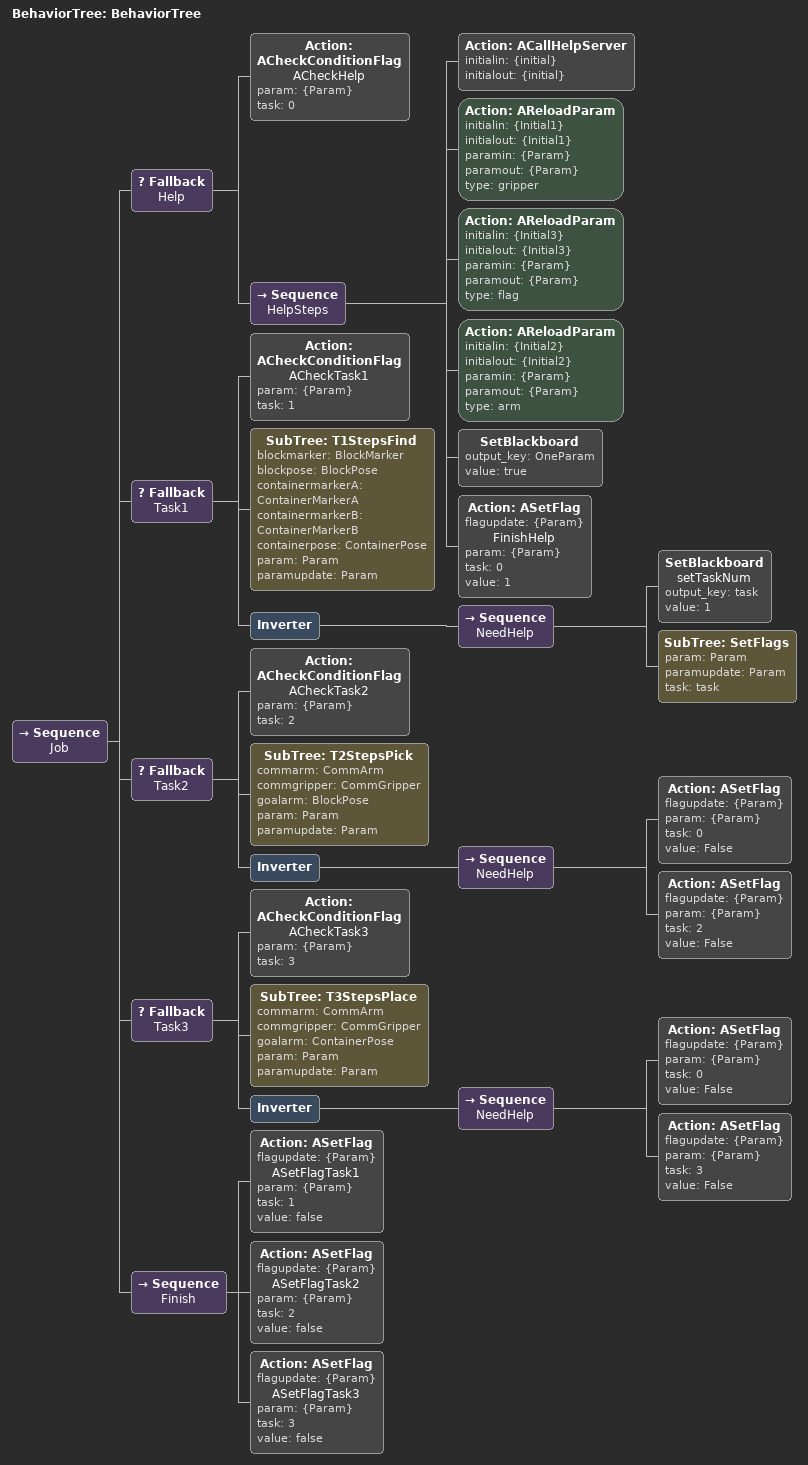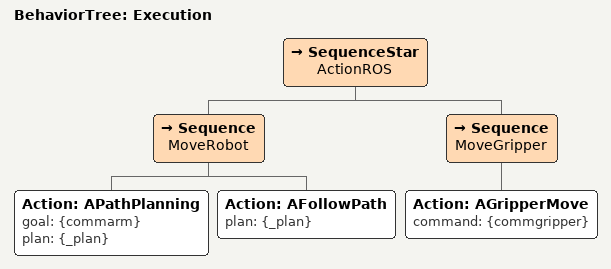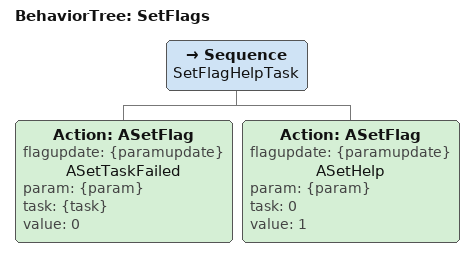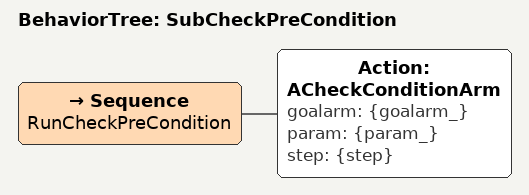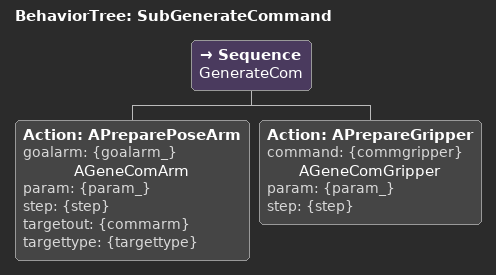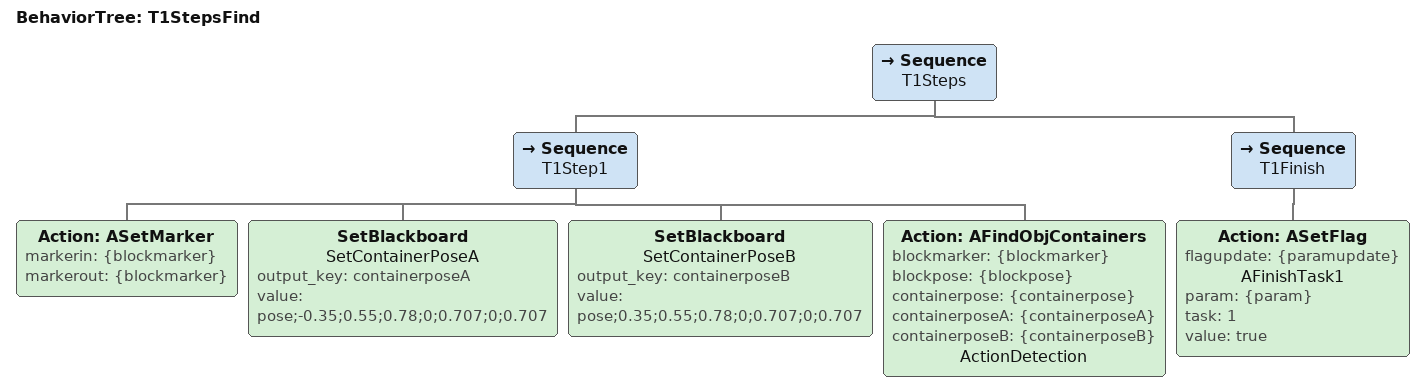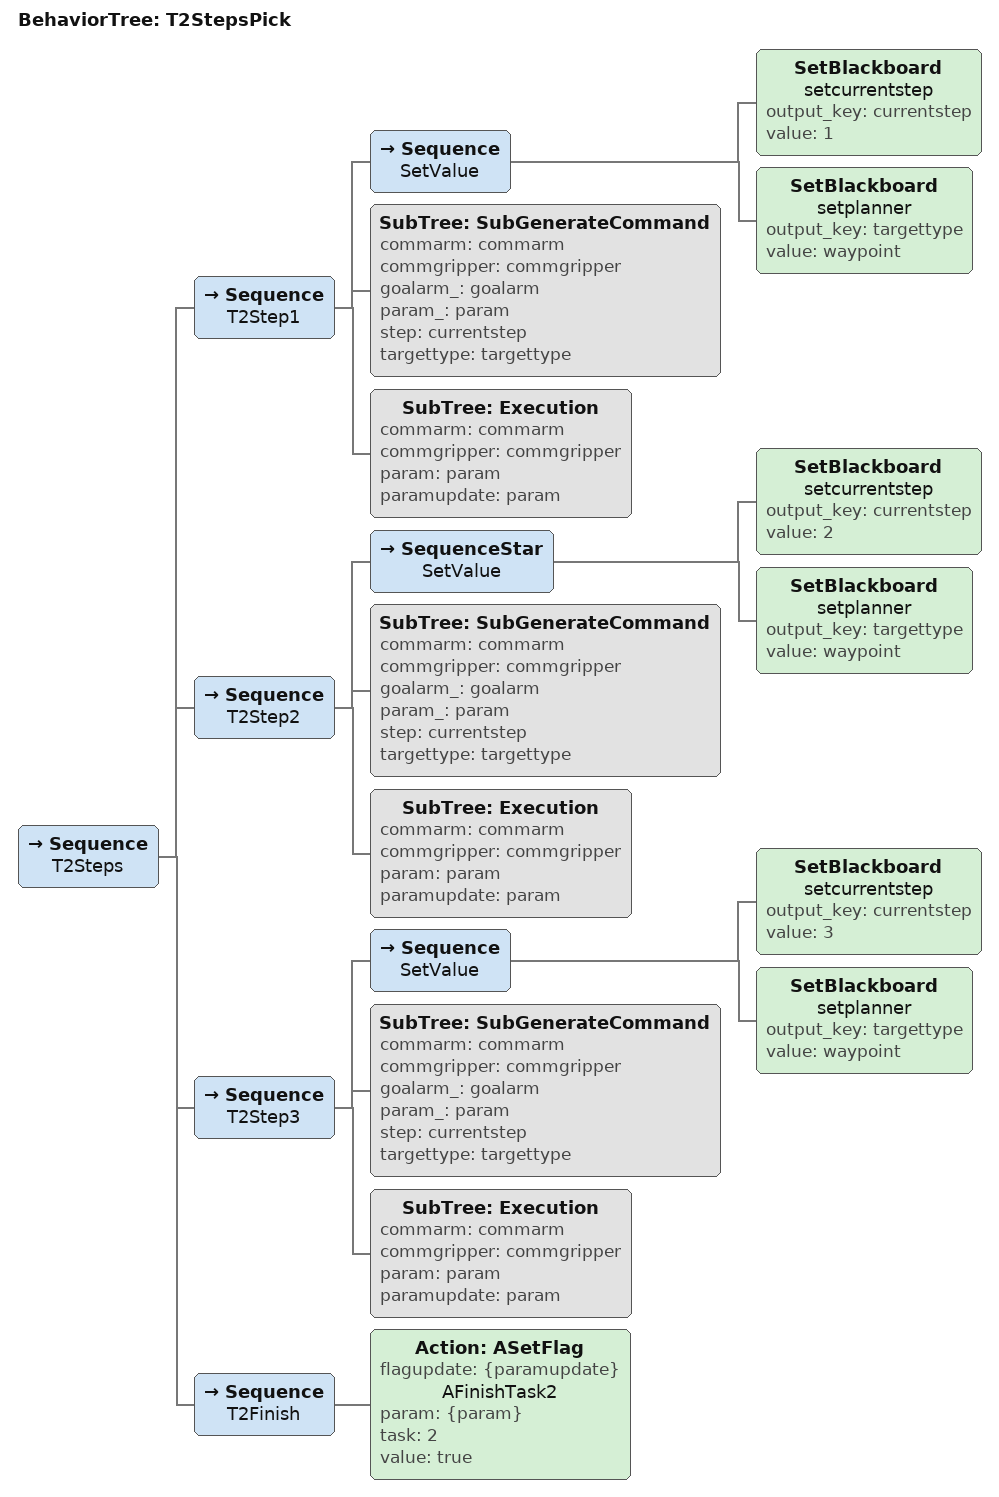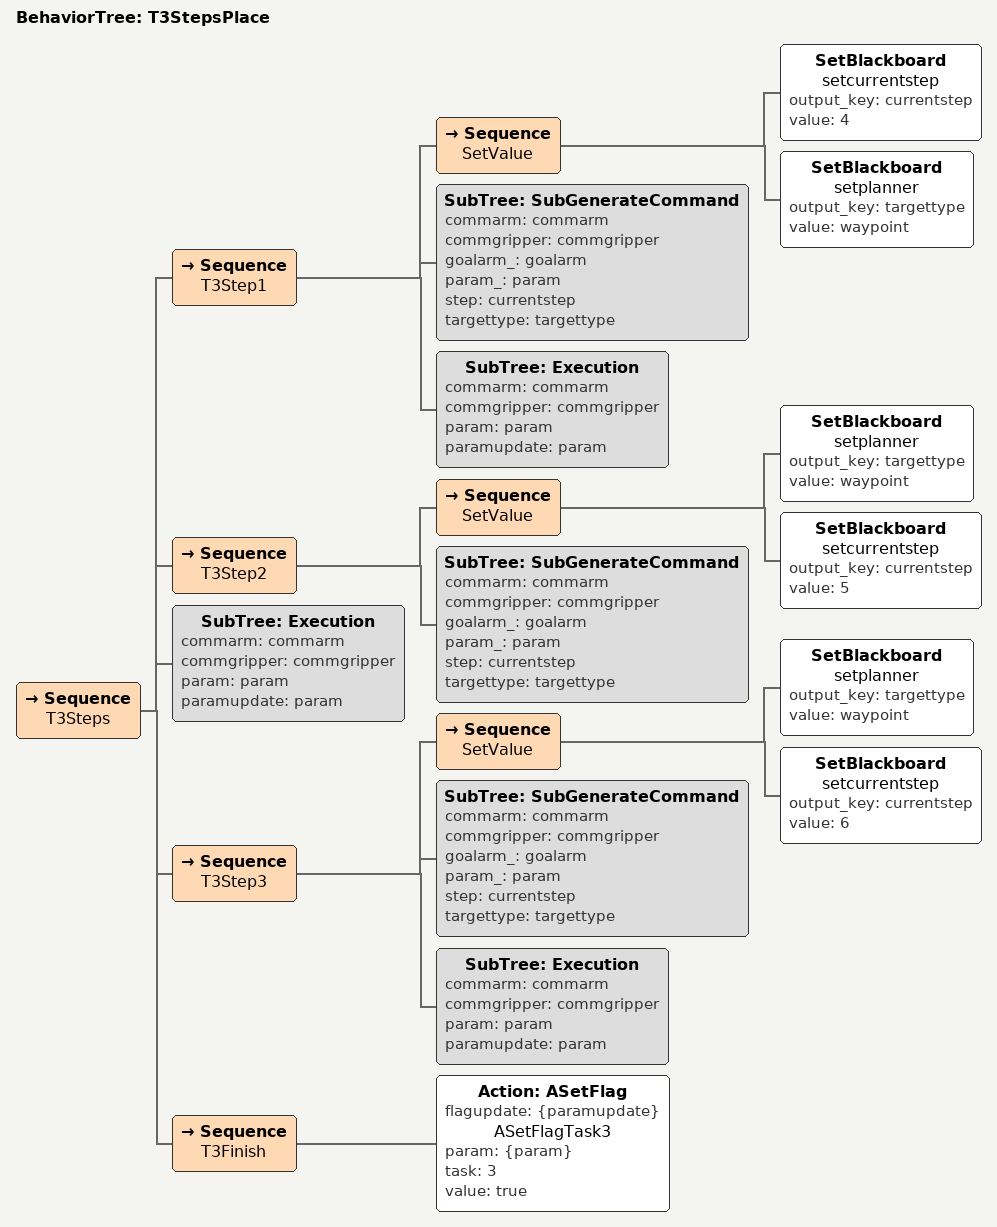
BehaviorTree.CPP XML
<?xml version="1.0"?>
<root main_tree_to_execute="BehaviorTree">
    <BehaviorTree ID="BehaviorTree">
        <Sequence name="Job">
            <Fallback name="Help">
                <Action ID="ACheckConditionFlag" name="ACheckHelp" param="{Param}" task="0"/>
                <Sequence name="HelpSteps">
                    <Action ID="ACallHelpServer" initialin="{initial}" initialout="{initial}"/>
                    <Action ID="AReloadParam" initialin="{Initial1}" initialout="{Initial1}" paramin="{Param}" paramout="{Param}" type="gripper"/>
                    <Action ID="AReloadParam" initialin="{Initial3}" initialout="{Initial3}" paramin="{Param}" paramout="{Param}" type="flag"/>
                    <Action ID="AReloadParam" initialin="{Initial2}" initialout="{Initial2}" paramin="{Param}" paramout="{Param}" type="arm"/>
                    <SetBlackboard output_key="OneParam" value="true"/>
                    <Action ID="ASetFlag" flagupdate="{Param}" name="FinishHelp" param="{Param}" task="0" value="1"/>
                </Sequence>
            </Fallback>
            <Fallback name="Task1">
                <Action ID="ACheckConditionFlag" name="ACheckTask1" param="{Param}" task="1"/>
                <SubTree ID="T1StepsFind" blockmarker="BlockMarker" blockpose="BlockPose" containermarkerA="ContainerMarkerA" containermarkerB="ContainerMarkerB" containerpose="ContainerPose" param="Param" paramupdate="Param"/>
                <Inverter>
                    <Sequence name="NeedHelp">
                        <SetBlackboard name="setTaskNum" output_key="task" value="1"/>
                        <SubTree ID="SetFlags" param=" Param" paramupdate=" Param" task="task"/>
                    </Sequence>
                </Inverter>
            </Fallback>
            <Fallback name="Task2">
                <Action ID="ACheckConditionFlag" name="ACheckTask2" param="{Param}" task="2"/>
                <SubTree ID="T2StepsPick" commarm="CommArm" commgripper="CommGripper" goalarm="BlockPose" param="Param" paramupdate="Param"/>
                <Inverter>
                    <Sequence name="NeedHelp">
                        <Action ID="ASetFlag" flagupdate="{Param}" param="{Param}" task="0" value="False"/>
                        <Action ID="ASetFlag" flagupdate="{Param}" param="{Param}" task="2" value="False"/>
                    </Sequence>
                </Inverter>
            </Fallback>
            <Fallback name="Task3">
                <Action ID="ACheckConditionFlag" name="ACheckTask3" param="{Param}" task="3"/>
                <SubTree ID="T3StepsPlace" commarm="CommArm" commgripper="CommGripper" goalarm="ContainerPose" param="Param" paramupdate="Param"/>
                <Inverter>
                    <Sequence name="NeedHelp">
                        <Action ID="ASetFlag" flagupdate="{Param}" param="{Param}" task="0" value="False"/>
                        <Action ID="ASetFlag" flagupdate="{Param}" param="{Param}" task="3" value="False"/>
                    </Sequence>
                </Inverter>
            </Fallback>
            <Sequence name="Finish">
                <Action ID="ASetFlag" flagupdate="{Param}" name="ASetFlagTask1" param="{Param}" task="1" value="false"/>
                <Action ID="ASetFlag" flagupdate="{Param}" name="ASetFlagTask2" param="{Param}" task="2" value="false"/>
                <Action ID="ASetFlag" flagupdate="{Param}" name="ASetFlagTask3" param="{Param}" task="3" value="false"/>
            </Sequence>
        </Sequence>
    </BehaviorTree>
    <BehaviorTree ID="Execution">
        <SequenceStar name="ActionROS">
            <Sequence name="MoveRobot">
                <Action ID="APathPlanning" goal="{commarm}" plan="{_plan}"/>
                <Action ID="AFollowPath" plan="{_plan}"/>
            </Sequence>
            <Sequence name="MoveGripper">
                <Action ID="AGripperMove" command="{commgripper}"/>
            </Sequence>
        </SequenceStar>
    </BehaviorTree>
    <BehaviorTree ID="SetFlags">
        <Sequence name="SetFlagHelpTask">
            <Action ID="ASetFlag" flagupdate="{paramupdate}" name="ASetTaskFailed" param="{param}" task="{task}" value="0"/>
            <Action ID="ASetFlag" flagupdate="{paramupdate}" name="ASetHelp" param="{param}" task="0" value="1"/>
        </Sequence>
    </BehaviorTree>
    <BehaviorTree ID="SubCheckPreCondition">
        <Sequence name="RunCheckPreCondition">
            <Action ID="ACheckConditionArm" goalarm="{goalarm_}" param="{param_}" step="{step}"/>
        </Sequence>
    </BehaviorTree>
    <BehaviorTree ID="SubGenerateCommand">
        <Sequence name="GenerateCom">
            <Action ID="APreparePoseArm" goalarm="{goalarm_}" name="AGeneComArm" param="{param_}" step="{step}" targetout="{commarm}" targettype="{targettype}"/>
            <Action ID="APrepareGripper" command="{commgripper}" name="AGeneComGripper" param="{param_}" step="{step}"/>
        </Sequence>
    </BehaviorTree>
    <BehaviorTree ID="T1StepsFind">
        <Sequence name="T1Steps">
            <Sequence name="T1Step1">
                <Action ID="ASetMarker" markerin="{blockmarker}" markerout="{blockmarker}"/>
                <SetBlackboard name="SetContainerPoseA" output_key="containerposeA" value="pose;-0.35;0.55;0.78;0;0.707;0;0.707"/>
                <SetBlackboard name="SetContainerPoseB" output_key="containerposeB" value="pose;0.35;0.55;0.78;0;0.707;0;0.707"/>
                <Action ID="AFindObjContainers" blockmarker="{blockmarker}" blockpose="{blockpose}" containerpose="{containerpose}" containerposeA="{containerposeA}" containerposeB="{containerposeB}" name="ActionDetection"/>
            </Sequence>
            <Sequence name="T1Finish">
                <Action ID="ASetFlag" flagupdate="{paramupdate}" name="AFinishTask1" param="{param}" task="1" value="true"/>
            </Sequence>
        </Sequence>
    </BehaviorTree>
    <BehaviorTree ID="T2StepsPick">
        <Sequence name="T2Steps">
            <Sequence name="T2Step1">
                <Sequence name="SetValue">
                    <SetBlackboard name="setcurrentstep" output_key="currentstep" value="1"/>
                    <SetBlackboard name="setplanner" output_key="targettype" value="waypoint"/>
                </Sequence>
                <SubTree ID="SubGenerateCommand" commarm="commarm" commgripper="commgripper" goalarm_="goalarm" param_="param" step="currentstep" targettype="targettype"/>
                <SubTree ID="Execution" commarm="commarm" commgripper="commgripper" param="param" paramupdate="param"/>
            </Sequence>
            <Sequence name="T2Step2">
                <SequenceStar name="SetValue">
                    <SetBlackboard name="setcurrentstep" output_key="currentstep" value="2"/>
                    <SetBlackboard name="setplanner" output_key="targettype" value="waypoint"/>
                </SequenceStar>
                <SubTree ID="SubGenerateCommand" commarm="commarm" commgripper="commgripper" goalarm_="goalarm" param_="param" step="currentstep" targettype="targettype"/>
                <SubTree ID="Execution" commarm="commarm" commgripper="commgripper" param="param" paramupdate="param"/>
            </Sequence>
            <Sequence name="T2Step3">
                <Sequence name="SetValue">
                    <SetBlackboard name="setcurrentstep" output_key="currentstep" value="3"/>
                    <SetBlackboard name="setplanner" output_key="targettype" value="waypoint"/>
                </Sequence>
                <SubTree ID="SubGenerateCommand" commarm="commarm" commgripper="commgripper" goalarm_="goalarm" param_="param" step="currentstep" targettype="targettype"/>
                <SubTree ID="Execution" commarm="commarm" commgripper="commgripper" param="param" paramupdate="param"/>
            </Sequence>
            <Sequence name="T2Finish">
                <Action ID="ASetFlag" flagupdate="{paramupdate}" name="AFinishTask2" param="{param}" task="2" value="true"/>
            </Sequence>
        </Sequence>
    </BehaviorTree>
    <BehaviorTree ID="T3StepsPlace">
        <Sequence name="T3Steps">
            <Sequence name="T3Step1">
                <Sequence name="SetValue">
                    <SetBlackboard name="setcurrentstep" output_key="currentstep" value="4"/>
                    <SetBlackboard name="setplanner" output_key="targettype" value="waypoint"/>
                </Sequence>
                <SubTree ID="SubGenerateCommand" commarm="commarm" commgripper="commgripper" goalarm_="goalarm" param_="param" step="currentstep" targettype="targettype"/>
                <SubTree ID="Execution" commarm="commarm" commgripper="commgripper" param="param" paramupdate="param"/>
            </Sequence>
            <Sequence name="T3Step2">
                <Sequence name="SetValue">
                    <SetBlackboard name="setplanner" output_key="targettype" value="waypoint"/>
                    <SetBlackboard name="setcurrentstep" output_key="currentstep" value="5"/>
                </Sequence>
                <SubTree ID="SubGenerateCommand" commarm="commarm" commgripper="commgripper" goalarm_="goalarm" param_="param" step="currentstep" targettype="targettype"/>
            </Sequence>
            <SubTree ID="Execution" commarm="commarm" commgripper="commgripper" param="param" paramupdate="param"/>
            <Sequence name="T3Step3">
                <Sequence name="SetValue">
                    <SetBlackboard name="setplanner" output_key="targettype" value="waypoint"/>
                    <SetBlackboard name="setcurrentstep" output_key="currentstep" value="6"/>
                </Sequence>
                <SubTree ID="SubGenerateCommand" commarm="commarm" commgripper="commgripper" goalarm_="goalarm" param_="param" step="currentstep" targettype="targettype"/>
                <SubTree ID="Execution" commarm="commarm" commgripper="commgripper" param="param" paramupdate="param"/>
            </Sequence>
            <Sequence name="T3Finish">
                <Action ID="ASetFlag" flagupdate="{paramupdate}" name="ASetFlagTask3" param="{param}" task="3" value="true"/>
            </Sequence>
        </Sequence>
    </BehaviorTree>
</root>
